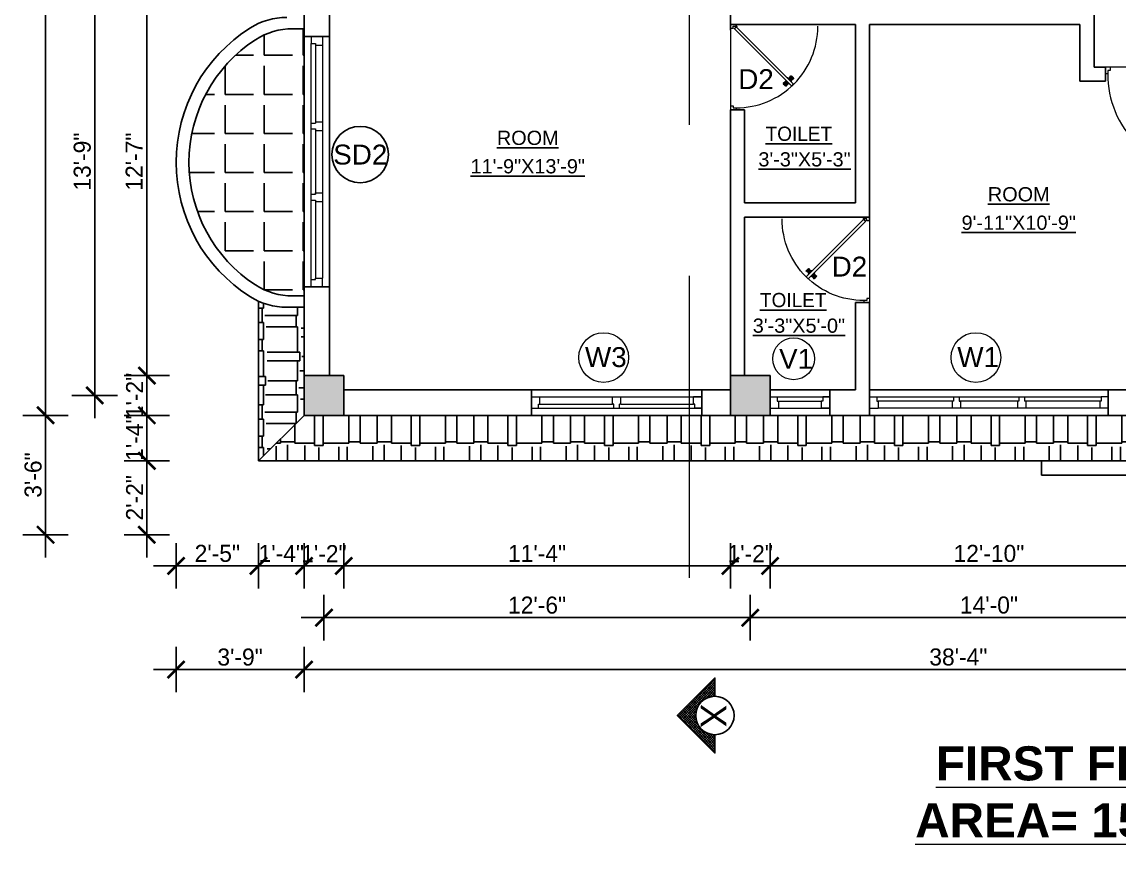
# Model space of a CAD drawing. Header units: inches. Extents: x 3672 to 10975, y -27382 to -746.
# Drawn here: x 8136.3 to 8522.3, y -24046 to -23755.8 of the extents above; entities that cross this region are included whole.
import ezdxf

# ---------------------------------------------------------------- set-up
doc = ezdxf.new("R2010")
doc.units = ezdxf.units.IN
doc.header["$LTSCALE"] = 17
doc.header["$MEASUREMENT"] = 0
doc.linetypes.add('21_FP_00$0$HIDDEN', pattern=[0.375, 0.25, -0.125])
doc.linetypes.add('PHANTOM2', pattern=[1.25, 0.625, -0.125, 0.125, -0.125, 0.125, -0.125])
for name, color, linetype, lineweight in [('25 BOT BAR', 12, 'Continuous', 25), ('aa_section_line', 2, 'PHANTOM2', 13), ('DOOR & WIN', 1, 'Continuous', 25), ('OUTLINE', 1, 'Continuous', 25), ('PUERTAS', 7, 'Continuous', 9), ('TEXT', 231, 'Continuous', 20), ('WINDOW FRAME PLAN', 162, 'Continuous', 18)]:
    doc.layers.add(name, color=color, linetype=linetype, lineweight=lineweight)
doc.layers.add('A-Sect-Iden', color=111, linetype='Continuous')
doc.styles.add('ARCHITECTURE', font='stylu.ttf')
doc.styles.add('DIMTEXT', font='arial.ttf', dxfattribs={"height": 6})
doc.styles.add('HEADING', font='swissel.ttf')
doc.dimstyles.new('8 SCALE', dxfattribs={"dimscale": 0, "dimtxt": 6, "dimasz": 6, "dimexe": 8, "dimexo": 8, "dimgap": 1.25, "dimtad": 1, "dimdec": 0, "dimzin": 3, "dimdsep": 46, "dimlunit": 4, "dimtxsty": 'ARCHITECTURE', "dimblk": 'ARCHTICK', "dimcen": 8, "dimdle": 8, "dimclrd": 5, "dimclre": 5, "dimclrt": 7, "dimadec": 0, "dimazin": 0, "dimtfac": 0.75, "dimtdec": 0, "dimtix": 1, "dimtmove": 2, "dimatfit": 3, "dimldrblk": 'ARCHTICK', "dimfxl": 8, "dimfxlon": 1, "dimtolj": 1, "dimtzin": 0, "dimlwd": -1, "dimlwe": -1, "dimarcsym": 0})
pattern_1 = [(0, (-1774.765, -5039.995), (25.5, 12), [6, -5, 7, -3, 9, -4]), (0, (-1768.765, -5039.495), (25.5, 12), [5, -19, 4, -6]), (0, (-1756.765, -5040.745), (25.5, 12), [3, -31]), (90, (-1774.765, -5039.995), (-8.5, 12), [11.5, -36.5]), (90, (-1768.765, -5039.995), (-8.5, 12), [11.25, -36.75]), (90, (-1763.765, -5039.995), (-8.5, 12), [10.5, -37.5]), (90, (-1756.765, -5040.745), (-8.5, 12), [11.5, -36.5]), (90, (-1753.765, -5040.745), (-8.5, 12), [11.5, -36.5]), (90, (-1744.765, -5039.995), (-8.5, 12), [11, -37])]

# ---------------------------------------------------------------- blocks, each defined once
blk = doc.blocks.new("5'")
at = {"layer": 'WINDOW FRAME PLAN'}
for p, q in [((10026.35, -7897.24), (10086.35, -7897.24)), ((10026.35, -7897.24), (10026.35, -7901.24)), ((10026.35, -7897.24), (10029.35, -7897.24)), ((10029.35, -7899.74), (10029.35, -7897.24)), ((10054.85, -7899.74), (10054.85, -7897.24)), ((10054.85, -7897.24), (10057.85, -7897.24)), ((10057.85, -7899.74), (10057.85, -7897.24)), ((10086.35, -7897.24), (10083.35, -7897.24)), ((10083.35, -7899.74), (10083.35, -7897.24)), ((10086.35, -7897.24), (10086.35, -7901.24)), ((10026.35, -7901.24), (10086.35, -7901.24)), ((10026.35, -7901.24), (10028.85, -7901.24)), ((10028.85, -7901.24), (10028.85, -7899.74)), ((10028.85, -7899.74), (10029.35, -7899.74)), ((10029.35, -7899.74), (10054.85, -7899.74)), ((10055.35, -7899.74), (10054.85, -7899.74)), ((10055.35, -7901.24), (10055.35, -7899.74)), ((10057.35, -7901.24), (10057.35, -7899.74)), ((10057.85, -7899.74), (10057.35, -7899.74)), ((10057.85, -7899.74), (10083.35, -7899.74)), ((10083.85, -7899.74), (10083.35, -7899.74)), ((10083.85, -7901.24), (10083.85, -7899.74)), ((10086.35, -7901.24), (10083.85, -7901.24))]:
    blk.add_line(p, q, dxfattribs=at)
blk = doc.blocks.new('DFFDFD')
at = {"layer": 'DOOR & WIN'}
for p, q in [((-13646.78, -2252.33), (-13646.78, -2168.33)), ((-13637.78, -2168.33), (-13646.78, -2168.33)), ((-13637.78, -2168.33), (-13637.78, -2252.33)), ((-13637.78, -2252.33), (-13646.78, -2252.33)), ((-13637.78, -2252.33), (-13646.78, -2252.33))]:
    blk.add_line(p, q, dxfattribs=at)
at = {"layer": 'WINDOW FRAME PLAN'}
for p, q in [((-13644.28, -2168.33), (-13644.28, -2170.83)), ((-13640.28, -2168.33), (-13640.28, -2171.33)), ((-13644.28, -2249.83), (-13644.28, -2170.83)), ((-13644.28, -2170.83), (-13642.78, -2170.83)), ((-13642.78, -2170.83), (-13642.78, -2171.33)), ((-13642.78, -2171.33), (-13642.78, -2197.83)), ((-13642.78, -2171.33), (-13640.28, -2171.33)), ((-13640.28, -2171.33), (-13640.28, -2249.33)), ((-13644.28, -2197.83), (-13642.78, -2197.83)), ((-13644.28, -2199.83), (-13642.78, -2199.83)), ((-13642.78, -2197.33), (-13640.28, -2197.33)), ((-13642.78, -2199.83), (-13642.78, -2200.33)), ((-13642.78, -2199.83), (-13642.78, -2220.83)), ((-13642.78, -2200.33), (-13640.28, -2200.33)), ((-13644.28, -2220.83), (-13642.78, -2220.83)), ((-13644.28, -2222.83), (-13642.78, -2222.83)), ((-13642.78, -2220.33), (-13640.28, -2220.33)), ((-13642.78, -2220.83), (-13642.78, -2220.33)), ((-13642.78, -2222.83), (-13642.78, -2249.33)), ((-13642.78, -2223.33), (-13640.28, -2223.33)), ((-13644.28, -2252.33), (-13644.28, -2249.83)), ((-13644.28, -2249.83), (-13642.78, -2249.83)), ((-13642.78, -2249.33), (-13640.28, -2249.33)), ((-13642.78, -2249.83), (-13642.78, -2249.33)), ((-13640.28, -2252.33), (-13640.28, -2249.33))]:
    blk.add_line(p, q, dxfattribs=at)
blk = doc.blocks.new('2ft6in')
at = {"layer": 'PUERTAS', "color": 2}
for p, q in [((0.84, 2.1), (21.02, 22.28)), ((21.71, 21.6), (1.47, 1.37)), ((18.33, 21.76), (18.31, 21.77)), ((21.71, 21.6), (21.02, 22.28)), ((21.18, 18.9), (21.2, 18.89)), ((0, 2), (0, 0)), ((0.6, 2), (0, 2)), ((1.33, 0), (0, 0)), ((0.6, 1.26), (0.6, 2.04)), ((0.67, 1.26), (0.6, 1.26)), ((0.67, 1.26), (0.67, 2.01)), ((0.67, 1), (0.67, 1.26)), ((1.33, 1), (0.67, 1)), ((1.31, 1.53), (0.79, 2.06)), ((1.36, 1.58), (0.81, 2.12)), ((1.36, 1.58), (1.31, 1.53)), ((1.47, 1.37), (1.31, 1.53)), ((1.33, 0), (1.33, 1)), ((28.67, 0), (28.67, 1)), ((28.67, 1), (29.33, 1)), ((28.67, 0), (30, 0)), ((29.33, 1), (29.33, 2)), ((29.33, 2), (30, 2)), ((30, 0), (30, 2))]:
    blk.add_line(p, q, dxfattribs=at)
at = {"layer": 'PUERTAS', "color": 8}
for p, q in [((18.81, 20.78), (18.04, 21.4)), ((18.86, 20.83), (18.08, 21.46)), ((18.95, 20.92), (18.2, 21.58)), ((18.44, 21.9), (18.31, 21.77)), ((19.07, 21.03), (18.34, 21.72)), ((18.44, 21.9), (18.56, 22.02)), ((18.58, 22.01), (18.56, 22.02)), ((19.3, 21.26), (18.61, 22)), ((19.42, 21.38), (18.75, 22.14)), ((19.51, 21.48), (18.88, 22.26)), ((18.91, 20.27), (19.19, 20.69)), ((19.55, 21.53), (18.93, 22.3)), ((19.13, 20.8), (19.03, 20.9)), ((19.15, 20.82), (19.05, 20.92)), ((19.09, 20.44), (19.25, 20.76)), ((19.19, 20.87), (19.1, 20.96)), ((19.25, 20.93), (19.16, 21.02)), ((19.28, 20.63), (19.32, 20.83)), ((19.4, 21.08), (19.31, 21.17)), ((19.47, 21.15), (19.38, 21.24)), ((19.43, 20.78), (19.4, 20.9)), ((19.51, 21.19), (19.42, 21.28)), ((19.55, 20.91), (19.43, 20.94)), ((19.53, 21.21), (19.44, 21.3)), ((19.7, 21.06), (19.51, 21.01)), ((19.89, 21.24), (19.58, 21.08)), ((20.07, 21.42), (19.64, 21.15)), ((19.69, 19.49), (20.12, 19.76)), ((19.87, 19.67), (20.18, 19.83)), ((20.06, 19.85), (20.25, 19.9)), ((20.21, 20), (20.33, 19.97)), ((20.21, 19.38), (20.83, 18.61)), ((20.23, 19.7), (20.32, 19.61)), ((20.25, 19.72), (20.34, 19.63)), ((20.25, 19.43), (20.88, 18.65)), ((20.29, 19.76), (20.38, 19.67)), ((20.33, 20.13), (20.36, 20.01)), ((20.34, 19.53), (21, 18.77)), ((20.36, 19.83), (20.45, 19.74)), ((20.48, 20.28), (20.44, 20.08)), ((20.46, 19.64), (21.14, 18.91)), ((20.5, 19.98), (20.6, 19.89)), ((20.67, 20.47), (20.51, 20.15)), ((20.85, 20.64), (20.57, 20.22)), ((20.57, 20.04), (20.66, 19.95)), ((20.61, 20.09), (20.7, 19.99)), ((20.63, 20.11), (20.72, 20.01)), ((20.69, 19.87), (21.42, 19.19)), ((20.81, 19.99), (21.56, 19.33)), ((20.9, 20.08), (21.68, 19.45)), ((20.95, 20.13), (21.72, 19.51)), ((21.32, 19.01), (21.2, 18.89)), ((21.32, 19.01), (21.44, 19.14)), ((21.43, 19.15), (21.44, 19.14)), ((0, 0), (30, 0))]:
    blk.add_line(p, q, dxfattribs=at)
at = {"layer": 'PUERTAS', "color": 1}
for p, q in [((18.06, 21.44), (18.48, 21.86)), ((18.74, 20.79), (18.06, 21.34)), ((18.08, 21.51), (18.45, 21.88)), ((18.11, 21.49), (18.08, 21.51)), ((18.82, 22.25), (18.45, 21.88)), ((18.9, 22.28), (18.48, 21.86)), ((18.84, 22.23), (18.82, 22.25)), ((18.83, 20.8), (19.18, 21.15)), ((18.84, 20.21), (19.1, 20.6)), ((18.85, 20.11), (18.84, 20.12)), ((18.92, 20.89), (18.93, 20.88)), ((19.54, 21.59), (18.99, 22.27)), ((19.02, 20.88), (19.24, 21.1)), ((19.12, 20.8), (19.03, 20.89)), ((19.1, 20.7), (19.11, 20.69)), ((19.1, 20.6), (19.1, 20.6)), ((19.11, 20.79), (19.33, 21.01)), ((19.54, 21.5), (19.18, 21.15)), ((19.45, 21.31), (19.24, 21.1)), ((19.55, 21.22), (19.33, 21.01)), ((19.45, 21.41), (19.45, 21.41)), ((19.54, 21.22), (19.45, 21.31)), ((19.53, 19.43), (19.54, 19.42)), ((19.64, 21.23), (19.64, 21.23)), ((19.64, 19.42), (20.02, 19.67)), ((19.74, 21.24), (19.73, 21.23)), ((20.12, 21.49), (19.74, 21.24)), ((20.02, 19.67), (20.03, 19.68)), ((20.12, 19.68), (20.12, 19.68)), ((20.21, 19.69), (20.43, 19.9)), ((20.22, 21.48), (20.22, 21.49)), ((20.22, 19.41), (20.57, 19.76)), ((20.22, 19.69), (20.31, 19.6)), ((20.22, 19.32), (20.76, 18.64)), ((20.31, 19.6), (20.52, 19.81)), ((20.31, 19.5), (20.31, 19.5)), ((20.65, 20.12), (20.43, 19.9)), ((20.74, 20.03), (20.52, 19.81)), ((20.93, 20.11), (20.57, 19.76)), ((20.64, 20.11), (20.73, 20.02)), ((20.66, 20.31), (20.65, 20.31)), ((20.65, 20.21), (20.65, 20.22)), ((20.91, 20.7), (20.66, 20.31)), ((20.84, 20.02), (20.83, 20.03)), ((20.91, 20.8), (20.91, 20.79)), ((21.02, 20.12), (21.7, 19.57)), ((21.7, 19.47), (21.28, 19.05)), ((21.67, 19.4), (21.31, 19.03)), ((21.65, 19.42), (21.67, 19.4)), ((20.86, 18.63), (21.28, 19.05)), ((20.91, 18.68), (20.94, 18.66)), ((20.94, 18.66), (21.31, 19.03))]:
    blk.add_line(p, q, dxfattribs=at)
at = {"layer": 'PUERTAS', "color": 2}
for radius in [0.129, 0.0627]:
    blk.add_circle((0.68, 2.14), radius, dxfattribs=at)
at = {"layer": 'PUERTAS', "color": 8}
blk.add_arc((0.68, 2.14), 28.65, 359.7285, 90.0333, dxfattribs=at)
at = {"layer": 'PUERTAS', "color": 1}
for centre, start, end in [((18.78, 20.84), 231.0764, 315), ((18.89, 20.16), 135, 225), ((18.94, 22.23), 38.9236, 135), ((18.97, 20.93), 225, 315), ((19.16, 20.74), 135, 219.7428), ((19.06, 20.65), 315, 39.7428), ((19.4, 21.36), 315, 45), ((19.49, 21.55), 315, 38.9236), ((19.59, 19.47), 225, 315), ((19.6, 21.18), 50.2572, 135), ((19.68, 21.28), 230.2572, 315), ((20.07, 19.63), 50.2572, 135), ((20.17, 21.44), 45, 135), ((20.16, 19.73), 230.2572, 315), ((20.27, 19.36), 135, 218.9236), ((20.35, 19.55), 135, 225), ((20.7, 20.26), 135, 219.7428), ((20.6, 20.17), 315, 39.7428), ((20.78, 19.98), 45, 135), ((20.87, 20.75), 315, 45), ((20.98, 20.07), 51.0764, 135), ((21.65, 19.52), 315, 51.0764), ((20.82, 18.68), 218.9236, 315)]:
    blk.add_arc(centre, 0.0667, start, end, dxfattribs=at)
blk = doc.blocks.new('*U2800')
at = {"color": 3}
blk.add_blockref('2ft6in', (0, 0), dxfattribs=at)
blk = doc.blocks.new('3ft')
at = {"layer": 'PUERTAS', "color": 6}
for p, q in [((1.01, 2.52), (25.23, 26.74)), ((26.05, 25.92), (1.77, 1.64)), ((26.05, 25.92), (25.23, 26.74)), ((0, 2.4), (0, 0)), ((0.72, 2.4), (0, 2.4)), ((1.6, 0), (0, 0)), ((0.72, 1.52), (0.72, 2.44)), ((0.8, 1.52), (0.72, 1.52)), ((0.8, 1.52), (0.8, 2.41)), ((0.8, 1.2), (0.8, 1.52)), ((1.6, 1.2), (0.8, 1.2)), ((1.57, 1.84), (0.94, 2.47)), ((1.63, 1.89), (0.97, 2.55)), ((1.63, 1.89), (1.57, 1.84)), ((1.77, 1.64), (1.57, 1.84)), ((1.6, 0), (1.6, 1.2)), ((34.4, 0), (34.4, 1.2)), ((34.4, 1.2), (35.2, 1.2)), ((34.4, 0), (36, 0)), ((35.2, 1.2), (35.2, 2.4)), ((35.2, 2.4), (36, 2.4)), ((36, 0), (36, 2.4))]:
    blk.add_line(p, q, dxfattribs=at)
at = {"layer": 'PUERTAS', "color": 8}
for p, q in [((22.57, 24.94), (21.65, 25.68)), ((22.63, 24.99), (21.69, 25.75)), ((22.74, 25.1), (21.84, 25.9)), ((22.13, 26.28), (21.98, 26.13)), ((22.88, 25.24), (22.01, 26.06)), ((22.13, 26.28), (22.27, 26.42)), ((22.29, 26.41), (22.27, 26.42)), ((23.16, 25.52), (22.34, 26.39)), ((23.3, 25.66), (22.5, 26.56)), ((23.41, 25.77), (22.65, 26.71)), ((22.69, 24.32), (23.02, 24.83)), ((23.46, 25.83), (22.72, 26.75)), ((22.95, 24.96), (22.84, 25.07)), ((22.98, 24.99), (22.86, 25.1)), ((23.03, 25.04), (22.91, 25.15)), ((22.91, 24.53), (23.1, 24.91)), ((23.11, 25.12), (22.99, 25.23)), ((23.13, 24.76), (23.18, 24.99)), ((23.28, 25.3), (23.17, 25.41)), ((23.36, 25.37), (23.25, 25.49)), ((23.31, 24.94), (23.28, 25.08)), ((23.41, 25.43), (23.3, 25.54)), ((23.46, 25.09), (23.32, 25.13)), ((23.44, 25.45), (23.33, 25.56)), ((23.64, 25.27), (23.41, 25.22)), ((23.87, 25.49), (23.49, 25.3)), ((24.08, 25.71), (23.57, 25.38)), ((23.63, 23.38), (24.14, 23.72)), ((23.84, 23.6), (24.22, 23.79)), ((24.07, 23.82), (24.3, 23.88)), ((24.25, 24), (24.39, 23.97)), ((24.25, 23.26), (24.99, 22.34)), ((24.27, 23.64), (24.38, 23.53)), ((24.3, 23.67), (24.41, 23.56)), ((24.3, 23.32), (25.06, 22.38)), ((24.35, 23.72), (24.46, 23.61)), ((24.4, 24.15), (24.43, 24.01)), ((24.41, 23.43), (25.2, 22.53)), ((24.43, 23.8), (24.54, 23.69)), ((24.58, 24.33), (24.52, 24.1)), ((24.55, 23.57), (25.37, 22.7)), ((24.6, 23.97), (24.72, 23.86)), ((24.8, 24.56), (24.61, 24.18)), ((25.02, 24.77), (24.68, 24.26)), ((24.68, 24.05), (24.79, 23.94)), ((24.73, 24.1), (24.85, 23.99)), ((24.76, 24.13), (24.87, 24.02)), ((24.83, 23.85), (25.7, 23.03)), ((24.97, 23.99), (25.87, 23.2)), ((25.08, 24.1), (26.02, 23.34)), ((25.14, 24.15), (26.06, 23.41)), ((25.58, 22.82), (25.43, 22.67)), ((25.58, 22.82), (25.73, 22.97)), ((25.72, 22.98), (25.73, 22.97)), ((0, 0), (36, 0))]:
    blk.add_line(p, q, dxfattribs=at)
at = {"layer": 'PUERTAS', "color": 1}
for p, q in [((21.67, 25.73), (22.17, 26.23)), ((22.49, 24.95), (21.67, 25.61)), ((21.7, 25.82), (22.14, 26.26)), ((21.73, 25.79), (21.7, 25.82)), ((22.58, 26.7), (22.14, 26.26)), ((22.67, 26.73), (22.17, 26.23)), ((22.61, 26.67), (22.58, 26.7)), ((22.6, 24.96), (23.02, 25.38)), ((22.61, 24.25), (22.92, 24.72)), ((22.62, 24.13), (22.61, 24.14)), ((22.7, 25.07), (22.71, 25.06)), ((23.45, 25.91), (22.79, 26.73)), ((22.82, 25.06), (23.08, 25.32)), ((22.94, 24.95), (22.83, 25.07)), ((22.92, 24.72), (22.92, 24.72)), ((22.93, 24.94), (23.19, 25.21)), ((22.93, 24.84), (22.93, 24.83)), ((23.44, 25.81), (23.02, 25.38)), ((23.34, 25.58), (23.08, 25.32)), ((23.46, 25.47), (23.19, 25.21)), ((23.33, 25.7), (23.34, 25.69)), ((23.45, 25.46), (23.33, 25.57)), ((23.44, 23.31), (23.45, 23.3)), ((23.56, 23.3), (24.03, 23.61)), ((23.57, 25.47), (23.57, 25.47)), ((24.15, 25.79), (23.68, 25.48)), ((23.68, 25.48), (23.68, 25.48)), ((24.03, 23.61), (24.03, 23.62)), ((24.14, 23.62), (24.14, 23.62)), ((24.25, 23.62), (24.51, 23.89)), ((24.27, 25.78), (24.26, 25.79)), ((24.26, 23.29), (24.69, 23.71)), ((24.26, 23.63), (24.37, 23.52)), ((24.26, 23.18), (24.92, 22.37)), ((24.37, 23.52), (24.63, 23.77)), ((24.37, 23.4), (24.37, 23.4)), ((24.78, 24.15), (24.51, 23.89)), ((24.89, 24.03), (24.63, 23.77)), ((25.11, 24.14), (24.69, 23.71)), ((24.77, 24.14), (24.88, 24.03)), ((24.79, 24.38), (24.78, 24.37)), ((24.78, 24.26), (24.78, 24.26)), ((25.1, 24.84), (24.79, 24.38)), ((25, 24.03), (25, 24.03)), ((25.09, 24.96), (25.1, 24.95)), ((25.22, 24.14), (26.03, 23.48)), ((26.04, 23.37), (25.54, 22.86)), ((26.01, 23.27), (25.57, 22.83)), ((25.98, 23.3), (26.01, 23.27)), ((25.04, 22.36), (25.54, 22.86)), ((25.1, 22.42), (25.13, 22.39)), ((25.13, 22.39), (25.57, 22.83))]:
    blk.add_line(p, q, dxfattribs=at)
at = {"layer": 'PUERTAS', "color": 2}
for p, q in [((21.99, 26.11), (21.98, 26.13)), ((25.42, 22.68), (25.43, 22.67))]:
    blk.add_line(p, q, dxfattribs=at)
at = {"layer": 'PUERTAS', "color": 6}
for radius in [0.155, 0.0752]:
    blk.add_circle((0.82, 2.56), radius, dxfattribs=at)
blk.add_arc((0.82, 2.56), 34.38, 359.7285, 90.0333, dxfattribs=at)
at = {"layer": 'PUERTAS', "color": 1}
for centre, start, end in [((22.54, 25.01), 231.0764, 315), ((22.67, 24.2), 135, 225), ((22.73, 26.68), 38.9236, 135), ((22.77, 25.12), 225, 315), ((22.99, 24.89), 135, 219.7428), ((22.87, 24.78), 315, 39.7428), ((23.28, 25.63), 315, 45), ((23.39, 25.86), 315, 38.9236), ((23.51, 23.36), 225, 315), ((23.51, 25.41), 50.2572, 135), ((23.62, 25.53), 230.2572, 315), ((24.09, 23.56), 50.2572, 135), ((24.2, 23.68), 230.2572, 315), ((24.2, 25.73), 45, 135), ((24.32, 23.23), 135, 218.9236), ((24.42, 23.46), 135, 225), ((24.84, 24.31), 135, 219.7428), ((24.72, 24.21), 315, 39.7428), ((24.94, 23.98), 45, 135), ((25.04, 24.89), 315, 45), ((25.17, 24.08), 51.0764, 135), ((25.98, 23.42), 315, 51.0764), ((24.98, 22.42), 218.9236, 315)]:
    blk.add_arc(centre, 0.08, start, end, dxfattribs=at)
blk = doc.blocks.new('*U2796')
at = {"color": 3, "xscale": -1}
blk.add_blockref('3ft', (42, 0), dxfattribs=at)
blk = doc.blocks.new('_ArchTick')
at = {"color": 0, "linetype": 'ByBlock', "const_width": 0.15}
blk.add_lwpolyline([(-0.5, -0.5), (0.5, 0.5)], dxfattribs=at)
blk = doc.blocks.new('*D3165')
at = {"layer": '25 BOT BAR', "color": 5, "transparency": 16777216}
for p, q in [((8180.21, -23721.64), (8180.21, -23888.15)), ((8188.21, -23729.64), (8172.21, -23729.64)), ((8188.21, -23880.15), (8172.21, -23880.15))]:
    blk.add_line(p, q, dxfattribs=at)
at = {"layer": 'Defpoints', "color": 0, "transparency": 16777216}
for p in [(8235.52, -23729.64), (8180.21, -23880.15), (8235.52, -23880.15)]:
    blk.add_point(p, dxfattribs=at)
at = {"layer": '25 BOT BAR', "color": 5, "transparency": 16777216, "xscale": 6, "yscale": 6, "zscale": 6}
for p, rotation in [((8180.21, -23729.64), 90), ((8180.21, -23880.15), 270)]:
    blk.add_blockref('_ArchTick', p, dxfattribs=dict(at, rotation=rotation))
at = {"layer": '25 BOT BAR', "color": 7, "transparency": 16777216, "insert": (8175.74, -23804.9), "char_height": 6, "attachment_point": 5, "rotation": 90, "style": 'ARCHITECTURE'}
blk.add_mtext('\\A1;12\'-7"', dxfattribs=at)
blk = doc.blocks.new('*D3166')
at = {"layer": '25 BOT BAR', "color": 5, "transparency": 16777216}
for p, q in [((8180.21, -23880.15), (8180.21, -23874.15)), ((8188.21, -23880.15), (8172.21, -23880.15)), ((8180.21, -23880.15), (8180.21, -23894.15)), ((8188.21, -23894.15), (8172.21, -23894.15)), ((8180.21, -23894.15), (8180.21, -23900.15))]:
    blk.add_line(p, q, dxfattribs=at)
at = {"layer": 'Defpoints', "color": 0, "transparency": 16777216}
for p in [(8235.52, -23880.15), (8180.21, -23894.15), (8235.52, -23894.15)]:
    blk.add_point(p, dxfattribs=at)
at = {"layer": '25 BOT BAR', "color": 5, "transparency": 16777216, "xscale": 6, "yscale": 6, "zscale": 6}
for p, rotation in [((8180.21, -23880.15), 270), ((8180.21, -23894.15), 90)]:
    blk.add_blockref('_ArchTick', p, dxfattribs=dict(at, rotation=rotation))
at = {"layer": '25 BOT BAR', "color": 7, "transparency": 16777216, "insert": (8175.9, -23887.15), "char_height": 6, "attachment_point": 5, "rotation": 90, "style": 'ARCHITECTURE'}
blk.add_mtext('\\A1;1\'-2"', dxfattribs=at)
blk = doc.blocks.new('*D3167')
at = {"layer": '25 BOT BAR', "color": 5, "transparency": 16777216}
for p, q in [((8161.87, -23895.15), (8161.87, -23714.64)), ((8169.87, -23722.64), (8153.87, -23722.64)), ((8169.87, -23887.15), (8153.87, -23887.15))]:
    blk.add_line(p, q, dxfattribs=at)
at = {"layer": 'Defpoints', "color": 0, "transparency": 16777216}
for p in [(8161.87, -23722.64), (8242.52, -23722.64), (8242.52, -23887.15)]:
    blk.add_point(p, dxfattribs=at)
at = {"layer": '25 BOT BAR', "color": 5, "transparency": 16777216, "xscale": 6, "yscale": 6, "zscale": 6}
for p, rotation in [((8161.87, -23722.64), 90), ((8161.87, -23887.15), 270)]:
    blk.add_blockref('_ArchTick', p, dxfattribs=dict(at, rotation=rotation))
at = {"layer": '25 BOT BAR', "color": 7, "transparency": 16777216, "insert": (8157.51, -23804.9), "char_height": 6, "attachment_point": 5, "rotation": 90, "style": 'ARCHITECTURE'}
blk.add_mtext('\\A1;13\'-9"', dxfattribs=at)
blk = doc.blocks.new('*D3170')
at = {"layer": '25 BOT BAR', "color": 5, "transparency": 16777216}
for p, q in [((8144.58, -23426.15), (8144.58, -23902.15)), ((8152.58, -23434.15), (8136.58, -23434.15)), ((8152.58, -23894.15), (8136.58, -23894.15))]:
    blk.add_line(p, q, dxfattribs=at)
at = {"layer": 'Defpoints', "color": 0, "transparency": 16777216}
for p in [(8235.52, -23434.15), (8144.58, -23894.15), (8235.52, -23894.15)]:
    blk.add_point(p, dxfattribs=at)
at = {"layer": '25 BOT BAR', "color": 5, "transparency": 16777216, "xscale": 6, "yscale": 6, "zscale": 6}
for p, rotation in [((8144.58, -23434.15), 90), ((8144.58, -23894.15), 270)]:
    blk.add_blockref('_ArchTick', p, dxfattribs=dict(at, rotation=rotation))
at = {"layer": '25 BOT BAR', "color": 7, "transparency": 16777216, "insert": (8140.2, -23664.15), "char_height": 6, "attachment_point": 5, "rotation": 90, "style": 'ARCHITECTURE'}
blk.add_mtext('\\A1;38\'-4"', dxfattribs=at)
blk = doc.blocks.new('*D3171')
at = {"layer": '25 BOT BAR', "color": 5, "transparency": 16777216}
for p, q in [((8235.52, -23939.11), (8235.52, -23955.11)), ((8249.52, -23939.11), (8249.52, -23955.11)), ((8235.52, -23947.11), (8229.52, -23947.11)), ((8235.52, -23947.11), (8249.52, -23947.11)), ((8249.52, -23947.11), (8255.52, -23947.11))]:
    blk.add_line(p, q, dxfattribs=at)
at = {"layer": 'Defpoints', "color": 0, "transparency": 16777216}
for p in [(8235.52, -23894.15), (8249.52, -23894.15), (8249.52, -23947.11)]:
    blk.add_point(p, dxfattribs=at)
at = {"layer": '25 BOT BAR', "color": 5, "transparency": 16777216, "xscale": 6, "yscale": 6, "zscale": 6}
blk.add_blockref('_ArchTick', (8235.52, -23947.11), dxfattribs=at)
at = {"layer": '25 BOT BAR', "color": 5, "transparency": 16777216, "xscale": 6, "yscale": 6, "zscale": 6, "rotation": 180}
blk.add_blockref('_ArchTick', (8249.52, -23947.11), dxfattribs=at)
at = {"layer": '25 BOT BAR', "color": 7, "transparency": 16777216, "insert": (8242.52, -23942.8), "char_height": 6, "attachment_point": 5, "style": 'ARCHITECTURE'}
blk.add_mtext('\\A1;1\'-2"', dxfattribs=at)
blk = doc.blocks.new('*D3172')
at = {"layer": '25 BOT BAR', "color": 5, "transparency": 16777216}
for p, q in [((8249.52, -23939.11), (8249.52, -23955.11)), ((8385.52, -23939.11), (8385.52, -23955.11)), ((8241.52, -23947.11), (8393.52, -23947.11))]:
    blk.add_line(p, q, dxfattribs=at)
at = {"layer": 'Defpoints', "color": 0, "transparency": 16777216}
for p in [(8249.52, -23894.15), (8385.52, -23894.15), (8385.52, -23947.11)]:
    blk.add_point(p, dxfattribs=at)
at = {"layer": '25 BOT BAR', "color": 5, "transparency": 16777216, "xscale": 6, "yscale": 6, "zscale": 6, "rotation": 180}
blk.add_blockref('_ArchTick', (8249.52, -23947.11), dxfattribs=at)
at = {"layer": '25 BOT BAR', "color": 5, "transparency": 16777216, "xscale": 6, "yscale": 6, "zscale": 6}
blk.add_blockref('_ArchTick', (8385.52, -23947.11), dxfattribs=at)
at = {"layer": '25 BOT BAR', "color": 7, "transparency": 16777216, "insert": (8317.52, -23942.72), "char_height": 6, "attachment_point": 5, "style": 'ARCHITECTURE'}
blk.add_mtext('\\A1;11\'-4"', dxfattribs=at)
blk = doc.blocks.new('*D3173')
at = {"layer": '25 BOT BAR', "color": 5, "transparency": 16777216}
for p, q in [((8385.52, -23939.11), (8385.52, -23955.11)), ((8399.52, -23939.11), (8399.52, -23955.11)), ((8385.52, -23947.11), (8379.52, -23947.11)), ((8385.52, -23947.11), (8399.52, -23947.11)), ((8399.52, -23947.11), (8405.52, -23947.11))]:
    blk.add_line(p, q, dxfattribs=at)
at = {"layer": 'Defpoints', "color": 0, "transparency": 16777216}
for p in [(8385.52, -23894.15), (8399.52, -23894.15), (8399.52, -23947.11)]:
    blk.add_point(p, dxfattribs=at)
at = {"layer": '25 BOT BAR', "color": 5, "transparency": 16777216, "xscale": 6, "yscale": 6, "zscale": 6}
blk.add_blockref('_ArchTick', (8385.52, -23947.11), dxfattribs=at)
at = {"layer": '25 BOT BAR', "color": 5, "transparency": 16777216, "xscale": 6, "yscale": 6, "zscale": 6, "rotation": 180}
blk.add_blockref('_ArchTick', (8399.52, -23947.11), dxfattribs=at)
at = {"layer": '25 BOT BAR', "color": 7, "transparency": 16777216, "insert": (8392.52, -23942.8), "char_height": 6, "attachment_point": 5, "style": 'ARCHITECTURE'}
blk.add_mtext('\\A1;1\'-2"', dxfattribs=at)
blk = doc.blocks.new('*D3174')
at = {"layer": '25 BOT BAR', "color": 5, "transparency": 16777216}
for p, q in [((8399.52, -23939.11), (8399.52, -23955.11)), ((8553.52, -23939.11), (8553.52, -23955.11)), ((8391.52, -23947.11), (8561.52, -23947.11))]:
    blk.add_line(p, q, dxfattribs=at)
at = {"layer": 'Defpoints', "color": 0, "transparency": 16777216}
for p in [(8399.52, -23894.15), (8553.52, -23894.15), (8553.52, -23947.11)]:
    blk.add_point(p, dxfattribs=at)
at = {"layer": '25 BOT BAR', "color": 5, "transparency": 16777216, "xscale": 6, "yscale": 6, "zscale": 6, "rotation": 180}
blk.add_blockref('_ArchTick', (8399.52, -23947.11), dxfattribs=at)
at = {"layer": '25 BOT BAR', "color": 5, "transparency": 16777216, "xscale": 6, "yscale": 6, "zscale": 6}
blk.add_blockref('_ArchTick', (8553.52, -23947.11), dxfattribs=at)
at = {"layer": '25 BOT BAR', "color": 7, "transparency": 16777216, "insert": (8476.52, -23942.75), "char_height": 6, "attachment_point": 5, "style": 'ARCHITECTURE'}
blk.add_mtext('\\A1;12\'-10"', dxfattribs=at)
blk = doc.blocks.new('*D3178')
at = {"layer": '25 BOT BAR', "color": 5, "transparency": 16777216}
for p, q in [((8242.52, -23957.31), (8242.52, -23973.31)), ((8392.52, -23957.31), (8392.52, -23973.31)), ((8234.52, -23965.31), (8400.52, -23965.31))]:
    blk.add_line(p, q, dxfattribs=at)
at = {"layer": 'Defpoints', "color": 0, "transparency": 16777216}
for p in [(8242.52, -23887.15), (8392.52, -23887.15), (8392.52, -23965.31)]:
    blk.add_point(p, dxfattribs=at)
at = {"layer": '25 BOT BAR', "color": 5, "transparency": 16777216, "xscale": 6, "yscale": 6, "zscale": 6, "rotation": 180}
blk.add_blockref('_ArchTick', (8242.52, -23965.31), dxfattribs=at)
at = {"layer": '25 BOT BAR', "color": 5, "transparency": 16777216, "xscale": 6, "yscale": 6, "zscale": 6}
blk.add_blockref('_ArchTick', (8392.52, -23965.31), dxfattribs=at)
at = {"layer": '25 BOT BAR', "color": 7, "transparency": 16777216, "insert": (8317.52, -23960.94), "char_height": 6, "attachment_point": 5, "style": 'ARCHITECTURE'}
blk.add_mtext('\\A1;12\'-6"', dxfattribs=at)
blk = doc.blocks.new('*D3179')
at = {"layer": '25 BOT BAR', "color": 5, "transparency": 16777216}
for p, q in [((8392.52, -23957.31), (8392.52, -23973.31)), ((8560.52, -23957.31), (8560.52, -23973.31)), ((8384.52, -23965.31), (8568.52, -23965.31))]:
    blk.add_line(p, q, dxfattribs=at)
at = {"layer": 'Defpoints', "color": 0, "transparency": 16777216}
for p in [(8392.52, -23887.15), (8560.52, -23887.15), (8560.52, -23965.31)]:
    blk.add_point(p, dxfattribs=at)
at = {"layer": '25 BOT BAR', "color": 5, "transparency": 16777216, "xscale": 6, "yscale": 6, "zscale": 6, "rotation": 180}
blk.add_blockref('_ArchTick', (8392.52, -23965.31), dxfattribs=at)
at = {"layer": '25 BOT BAR', "color": 5, "transparency": 16777216, "xscale": 6, "yscale": 6, "zscale": 6}
blk.add_blockref('_ArchTick', (8560.52, -23965.31), dxfattribs=at)
at = {"layer": '25 BOT BAR', "color": 7, "transparency": 16777216, "insert": (8476.52, -23960.9), "char_height": 6, "attachment_point": 5, "style": 'ARCHITECTURE'}
blk.add_mtext('\\A1;14\'-0"', dxfattribs=at)
blk = doc.blocks.new('*D3181')
at = {"layer": '25 BOT BAR', "color": 5, "transparency": 16777216}
for p, q in [((8235.52, -23975.57), (8235.52, -23991.57)), ((8695.99, -23975.57), (8695.99, -23991.57)), ((8227.52, -23983.57), (8703.99, -23983.57))]:
    blk.add_line(p, q, dxfattribs=at)
at = {"layer": 'Defpoints', "color": 0, "transparency": 16777216}
for p in [(8235.52, -23894.15), (8695.99, -23894.15), (8695.99, -23983.57)]:
    blk.add_point(p, dxfattribs=at)
at = {"layer": '25 BOT BAR', "color": 5, "transparency": 16777216, "xscale": 6, "yscale": 6, "zscale": 6, "rotation": 180}
blk.add_blockref('_ArchTick', (8235.52, -23983.57), dxfattribs=at)
at = {"layer": '25 BOT BAR', "color": 5, "transparency": 16777216, "xscale": 6, "yscale": 6, "zscale": 6}
blk.add_blockref('_ArchTick', (8695.99, -23983.57), dxfattribs=at)
at = {"layer": '25 BOT BAR', "color": 7, "transparency": 16777216, "insert": (8465.75, -23979.18), "char_height": 6, "attachment_point": 5, "style": 'ARCHITECTURE'}
blk.add_mtext('\\A1;38\'-4"', dxfattribs=at)
blk = doc.blocks.new('*D3214')
at = {"layer": '25 BOT BAR', "color": 5, "transparency": 16777216}
for p, q in [((8180.21, -23894.15), (8180.21, -23888.15)), ((8188.21, -23894.15), (8172.21, -23894.15)), ((8180.21, -23894.15), (8180.21, -23910.15)), ((8188.21, -23910.15), (8172.21, -23910.15)), ((8180.21, -23910.15), (8180.21, -23916.15))]:
    blk.add_line(p, q, dxfattribs=at)
at = {"layer": 'Defpoints', "color": 0, "transparency": 16777216}
for p in [(8235.52, -23894.15), (8180.21, -23910.15), (8219.52, -23910.15)]:
    blk.add_point(p, dxfattribs=at)
at = {"layer": '25 BOT BAR', "color": 5, "transparency": 16777216, "xscale": 6, "yscale": 6, "zscale": 6}
for p, rotation in [((8180.21, -23894.15), 270), ((8180.21, -23910.15), 90)]:
    blk.add_blockref('_ArchTick', p, dxfattribs=dict(at, rotation=rotation))
at = {"layer": '25 BOT BAR', "color": 7, "transparency": 16777216, "insert": (8175.82, -23902.15), "char_height": 6, "attachment_point": 5, "rotation": 90, "style": 'ARCHITECTURE'}
blk.add_mtext('\\A1;1\'-4"', dxfattribs=at)
blk = doc.blocks.new('*D3215')
at = {"layer": '25 BOT BAR', "color": 5, "transparency": 16777216}
for p, q in [((8180.21, -23902.15), (8180.21, -23944.15)), ((8188.21, -23910.15), (8172.21, -23910.15)), ((8188.21, -23936.15), (8172.21, -23936.15))]:
    blk.add_line(p, q, dxfattribs=at)
at = {"layer": 'Defpoints', "color": 0, "transparency": 16777216}
for p in [(8219.52, -23910.15), (8180.21, -23936.15), (8541.52, -23936.15)]:
    blk.add_point(p, dxfattribs=at)
at = {"layer": '25 BOT BAR', "color": 5, "transparency": 16777216, "xscale": 6, "yscale": 6, "zscale": 6}
for p, rotation in [((8180.21, -23910.15), 90), ((8180.21, -23936.15), 270)]:
    blk.add_blockref('_ArchTick', p, dxfattribs=dict(at, rotation=rotation))
at = {"layer": '25 BOT BAR', "color": 7, "transparency": 16777216, "insert": (8175.9, -23923.15), "char_height": 6, "attachment_point": 5, "rotation": 90, "style": 'ARCHITECTURE'}
blk.add_mtext('\\A1;2\'-2"', dxfattribs=at)
blk = doc.blocks.new('*D3216')
at = {"layer": '25 BOT BAR', "color": 5, "transparency": 16777216}
for p, q in [((8144.58, -23886.15), (8144.58, -23944.15)), ((8152.58, -23894.15), (8136.58, -23894.15)), ((8152.58, -23936.15), (8136.58, -23936.15))]:
    blk.add_line(p, q, dxfattribs=at)
at = {"layer": 'Defpoints', "color": 0, "transparency": 16777216}
for p in [(8235.52, -23894.15), (8144.58, -23936.15), (8541.52, -23936.15)]:
    blk.add_point(p, dxfattribs=at)
at = {"layer": '25 BOT BAR', "color": 5, "transparency": 16777216, "xscale": 6, "yscale": 6, "zscale": 6}
for p, rotation in [((8144.58, -23894.15), 90), ((8144.58, -23936.15), 270)]:
    blk.add_blockref('_ArchTick', p, dxfattribs=dict(at, rotation=rotation))
at = {"layer": '25 BOT BAR', "color": 7, "transparency": 16777216, "insert": (8140.22, -23915.15), "char_height": 6, "attachment_point": 5, "rotation": 90, "style": 'ARCHITECTURE'}
blk.add_mtext('\\A1;3\'-6"', dxfattribs=at)
blk = doc.blocks.new('*D3218')
at = {"layer": '25 BOT BAR', "color": 5, "transparency": 16777216}
for p, q in [((8219.52, -23939.11), (8219.52, -23955.11)), ((8235.52, -23939.11), (8235.52, -23955.11)), ((8219.52, -23947.11), (8213.52, -23947.11)), ((8235.52, -23947.11), (8219.52, -23947.11)), ((8235.52, -23947.11), (8241.52, -23947.11))]:
    blk.add_line(p, q, dxfattribs=at)
at = {"layer": 'Defpoints', "color": 0, "transparency": 16777216}
for p in [(8235.52, -23894.15), (8219.52, -23910.15), (8219.52, -23947.11)]:
    blk.add_point(p, dxfattribs=at)
at = {"layer": '25 BOT BAR', "color": 5, "transparency": 16777216, "xscale": 6, "yscale": 6, "zscale": 6}
blk.add_blockref('_ArchTick', (8219.52, -23947.11), dxfattribs=at)
at = {"layer": '25 BOT BAR', "color": 5, "transparency": 16777216, "xscale": 6, "yscale": 6, "zscale": 6, "rotation": 180}
blk.add_blockref('_ArchTick', (8235.52, -23947.11), dxfattribs=at)
at = {"layer": '25 BOT BAR', "color": 7, "transparency": 16777216, "insert": (8227.52, -23942.72), "char_height": 6, "attachment_point": 5, "style": 'ARCHITECTURE'}
blk.add_mtext('\\A1;1\'-4"', dxfattribs=at)
blk = doc.blocks.new('*D3219')
at = {"layer": '25 BOT BAR', "color": 5, "transparency": 16777216}
for p, q in [((8190.52, -23939.11), (8190.52, -23955.11)), ((8219.52, -23939.11), (8219.52, -23955.11)), ((8227.52, -23947.11), (8182.52, -23947.11))]:
    blk.add_line(p, q, dxfattribs=at)
at = {"layer": 'Defpoints', "color": 0, "transparency": 16777216}
for p in [(8190.52, -23738.15), (8219.52, -23910.15), (8190.52, -23947.11)]:
    blk.add_point(p, dxfattribs=at)
at = {"layer": '25 BOT BAR', "color": 5, "transparency": 16777216, "xscale": 6, "yscale": 6, "zscale": 6, "rotation": 180}
blk.add_blockref('_ArchTick', (8190.52, -23947.11), dxfattribs=at)
at = {"layer": '25 BOT BAR', "color": 5, "transparency": 16777216, "xscale": 6, "yscale": 6, "zscale": 6}
blk.add_blockref('_ArchTick', (8219.52, -23947.11), dxfattribs=at)
at = {"layer": '25 BOT BAR', "color": 7, "transparency": 16777216, "insert": (8205.02, -23942.73), "char_height": 6, "attachment_point": 5, "style": 'ARCHITECTURE'}
blk.add_mtext('\\A1;2\'-5"', dxfattribs=at)
blk = doc.blocks.new('*D3220')
at = {"layer": '25 BOT BAR', "color": 5, "transparency": 16777216}
for p, q in [((8190.52, -23975.57), (8190.52, -23991.57)), ((8235.52, -23975.57), (8235.52, -23991.57)), ((8243.52, -23983.57), (8182.52, -23983.57))]:
    blk.add_line(p, q, dxfattribs=at)
at = {"layer": 'Defpoints', "color": 0, "transparency": 16777216}
for p in [(8190.52, -23738.15), (8235.52, -23894.15), (8190.52, -23983.57)]:
    blk.add_point(p, dxfattribs=at)
at = {"layer": '25 BOT BAR', "color": 5, "transparency": 16777216, "xscale": 6, "yscale": 6, "zscale": 6, "rotation": 180}
blk.add_blockref('_ArchTick', (8190.52, -23983.57), dxfattribs=at)
at = {"layer": '25 BOT BAR', "color": 5, "transparency": 16777216, "xscale": 6, "yscale": 6, "zscale": 6}
blk.add_blockref('_ArchTick', (8235.52, -23983.57), dxfattribs=at)
at = {"layer": '25 BOT BAR', "color": 7, "transparency": 16777216, "insert": (8213.02, -23979.21), "char_height": 6, "attachment_point": 5, "style": 'ARCHITECTURE'}
blk.add_mtext('\\A1;3\'-9"', dxfattribs=at)

msp = doc.modelspace()

# ---------------------------------------------------------------- hatches: boundary and pattern name
at = {"layer": 'A-Sect-Iden', "ltscale": 0.5}
h = msp.add_hatch(dxfattribs=at)
h.set_pattern_fill('ANSI37', color=2, scale=5, style=0)
h.set_pattern_definition([(45, (-17468.99394, -30181.24664), (-0.441941738, 0.441941738), []), (135, (-17468.99394, -30181.24664), (-0.441941738, -0.441941738), [])])
h.paths.add_polyline_path([(8380.08, -24006.48), (8380.08, -24012.97), (8366.84, -23999.73), (8380.08, -23986.49), (8380.08, -23992.98, 1)])
at = {"layer": 'DOOR & WIN'}
h = msp.add_hatch(color=256, dxfattribs=at)
h.dxf.hatch_style = 1
h.paths.add_polyline_path([(8249.52, -23880.15), (8235.52, -23880.15), (8235.52, -23894.15), (8249.52, -23894.15)])
h = msp.add_hatch(color=256, dxfattribs=at)
h.dxf.hatch_style = 1
h.paths.add_polyline_path([(8399.52, -23880.15), (8385.52, -23880.15), (8385.52, -23894.15), (8399.52, -23894.15)])
at = {"layer": 'OUTLINE'}
h = msp.add_hatch(dxfattribs=at)
h.set_pattern_fill('ANGLE', color=8, scale=50)
h.set_pattern_definition([(0, (-1774.765, -5039.995), (0, 13.75), [10, -3.75]), (90, (-1774.765, -5039.995), (-13.75, 8e-16), [10, -3.75])])
h.paths.add_polyline_path([(8235.52, -23758.15), (8231.52, -23758.15, 0.144768), (8218.47, -23762.01, 0.543527), (8218.47, -23848.29, 0.144768), (8231.52, -23852.15), (8235.52, -23852.15)])
h = msp.add_hatch(dxfattribs=at)
h.set_pattern_fill('AR-RSHKE', color=8, angle=90)
h.set_pattern_definition([(90, (-1774.765, -5039.995), (-12, 25.5), [6, -5, 7, -3, 9, -4]), (90, (-1775.265, -5033.995), (-12, 25.5), [5, -19, 4, -6]), (90, (-1774.015, -5021.995), (-12, 25.5), [3, -31]), (180, (-1774.765, -5039.995), (-12, -8.5), [11.5, -36.5]), (180, (-1774.765, -5033.995), (-12, -8.5), [11.25, -36.75]), (180, (-1774.765, -5028.995), (-12, -8.5), [10.5, -37.5]), (180, (-1774.015, -5021.995), (-12, -8.5), [11.5, -36.5]), (180, (-1774.015, -5018.995), (-12, -8.5), [11.5, -36.5]), (180, (-1774.765, -5009.995), (-12, -8.5), [11, -37])])
h.paths.add_polyline_path([(8235.52, -23856.15), (8223.52, -23856.15, -0.019991), (8219.52, -23854.16), (8219.52, -23910.15), (8235.52, -23894.15), (8235.52, -23880.15)])
h = msp.add_hatch(dxfattribs=at)
h.set_pattern_fill('AR-RSHKE', color=8)
h.set_pattern_definition(pattern_1)
h.paths.add_polyline_path([(8371.08, -23910.15), (8371.08, -23894.15), (8249.52, -23894.15), (8235.52, -23894.15), (8219.52, -23910.15)])
h = msp.add_hatch(dxfattribs=at)
h.set_pattern_fill('AR-RSHKE', color=8)
h.set_pattern_definition(pattern_1)
h.paths.add_polyline_path([(8541.52, -23910.15), (8553.52, -23894.15), (8399.52, -23894.15), (8385.52, -23894.15), (8371.08, -23894.15), (8371.08, -23910.15)])

# ---------------------------------------------------------------- linework, layer by layer
at = {"layer": '25 BOT BAR'}
for p, q in [((8513.52, -23589.65), (8513.52, -23771.64)), ((8235.52, -23729.64), (8235.52, -23880.15)), ((8244.52, -23729.64), (8244.52, -23880.15)), ((8385.52, -23758.64), (8385.52, -23729.64)), ((8231.52, -23758.15), (8235.52, -23758.15)), ((8385.52, -23756.64), (8429.52, -23756.64)), ((8429.52, -23819.4), (8429.52, -23756.64)), ((8434.52, -23824.4), (8434.52, -23756.64)), ((8434.52, -23756.64), (8508.52, -23756.64)), ((8508.52, -23756.64), (8508.52, -23776.64)), ((8235.52, -23760.9), (8244.52, -23760.9)), ((8513.52, -23771.64), (8517.52, -23771.64)), ((8517.52, -23771.64), (8517.52, -23776.64)), ((8508.52, -23776.64), (8517.52, -23776.64)), ((8385.52, -23880.15), (8385.52, -23786.64)), ((8385.52, -23786.64), (8390.52, -23786.64)), ((8390.52, -23819.4), (8390.52, -23786.64)), ((8429.52, -23819.4), (8390.52, -23819.4)), ((8390.52, -23880.15), (8390.52, -23824.4)), ((8434.52, -23824.4), (8390.52, -23824.4)), ((8231.52, -23852.15), (8235.52, -23852.15)), ((8244.52, -23880.15), (8244.52, -23850.15)), ((8219.52, -23854.02), (8219.52, -23910.15)), ((8229.43, -23856.15), (8235.52, -23856.15)), ((8429.52, -23885.15), (8429.52, -23854.4)), ((8434.52, -23854.4), (8429.52, -23854.4)), ((8434.52, -23885.15), (8434.52, -23854.4)), ((8249.52, -23885.15), (8385.52, -23885.15)), ((8315.52, -23894.15), (8315.52, -23885.15)), ((8375.52, -23894.15), (8375.52, -23885.15)), ((8420.52, -23885.15), (8420.52, -23894.15)), ((8219.52, -23910.15), (8235.52, -23894.15)), ((8249.52, -23894.15), (8385.52, -23894.15)), ((8494.99, -23915.15), (8494.99, -23910.15)), ((8541.52, -23915.15), (8494.99, -23915.15))]:
    msp.add_line(p, q, dxfattribs=at)
msp.add_circle((8255.27, -23802.42), 9.93, dxfattribs=at)
for centre, radius, start, end in [((8229.43, -23778.15), 24, 90, 122.203), ((8246.43, -23805.15), 55.91, 122.203, 237.797), ((8231.52, -23782.15), 24, 90, 122.9495), ((8246.43, -23805.15), 51.41, 122.9495, 237.0505), ((8231.52, -23828.15), 24, 237.0505, 270), ((8229.43, -23832.15), 24, 237.797, 270)]:
    msp.add_arc(centre, radius, start, end, dxfattribs=at)
at = {"layer": 'A-Sect-Iden', "ltscale": 0.5}
msp.add_lwpolyline([(8380.08, -24006.48), (8380.08, -24012.97), (8366.84, -23999.73), (8380.08, -23986.49), (8380.08, -23992.98)], dxfattribs=at)
msp.add_circle((8380.08, -23999.73), 6.75, dxfattribs=at)
at = {"layer": 'aa_section_line', "linetype": '21_FP_00$0$HIDDEN', "ltscale": 25}
msp.add_line((8371.09, -23366.96), (8371.08, -23986.89), dxfattribs=at)
at = {"layer": 'DOOR & WIN'}
for p, q in [((8235.52, -23848.9), (8235.52, -23760.9)), ((8244.52, -23760.9), (8235.52, -23760.9)), ((8244.52, -23760.9), (8244.52, -23848.9)), ((8244.52, -23848.9), (8235.52, -23848.9)), ((8244.52, -23848.9), (8235.52, -23848.9)), ((8399.52, -23885.15), (8429.52, -23885.15)), ((8434.52, -23885.15), (8553.52, -23885.15)), ((8399.52, -23894.15), (8553.52, -23894.15)), ((8219.52, -23910.15), (8541.52, -23910.15))]:
    msp.add_line(p, q, dxfattribs=at)
at = {"layer": 'OUTLINE'}
for points in [[(8235.52, -23880.15), (8249.52, -23880.15), (8249.52, -23894.15), (8235.52, -23894.15)], [(8385.52, -23880.15), (8399.52, -23880.15), (8399.52, -23894.15), (8385.52, -23894.15)]]:
    msp.add_lwpolyline(points, close=True, dxfattribs=at)
at = {"layer": 'TEXT'}
for centre, radius in [((8340.94, -23873.83), 8.75), ((8407.78, -23874.25), 7.35), ((8471.94, -23873.83), 8.75)]:
    msp.add_circle(centre, radius, dxfattribs=at)
at = {"layer": 'WINDOW FRAME PLAN'}
for p, q in [((8238.02, -23760.9), (8238.02, -23763.4)), ((8238.02, -23846.4), (8238.02, -23763.4)), ((8238.02, -23763.4), (8239.52, -23763.4)), ((8239.52, -23763.4), (8239.52, -23763.9)), ((8239.52, -23763.9), (8239.52, -23791.4)), ((8239.52, -23763.9), (8242.02, -23763.9)), ((8242.02, -23760.9), (8242.02, -23763.9)), ((8242.02, -23763.9), (8242.02, -23845.9)), ((8239.52, -23790.9), (8242.02, -23790.9)), ((8238.02, -23791.4), (8239.52, -23791.4)), ((8238.02, -23793.4), (8239.52, -23793.4)), ((8239.52, -23793.4), (8239.52, -23793.9)), ((8239.52, -23793.4), (8239.52, -23816.4)), ((8239.52, -23793.9), (8242.02, -23793.9)), ((8238.02, -23816.4), (8239.52, -23816.4)), ((8239.52, -23815.9), (8242.02, -23815.9)), ((8239.52, -23816.4), (8239.52, -23815.9)), ((8238.02, -23818.4), (8239.52, -23818.4)), ((8239.52, -23818.4), (8239.52, -23845.9)), ((8239.52, -23818.9), (8242.02, -23818.9)), ((8238.02, -23848.9), (8238.02, -23846.4)), ((8238.02, -23846.4), (8239.52, -23846.4)), ((8239.52, -23845.9), (8242.02, -23845.9)), ((8239.52, -23846.4), (8239.52, -23845.9)), ((8242.02, -23848.9), (8242.02, -23845.9)), ((8399.52, -23887.65), (8420.52, -23887.65)), ((8399.52, -23887.65), (8402.02, -23887.65)), ((8402.02, -23887.65), (8402.02, -23889.15)), ((8420.52, -23887.65), (8418.02, -23887.65)), ((8418.02, -23887.65), (8418.02, -23889.15)), ((8402.02, -23889.15), (8402.52, -23889.15)), ((8402.52, -23889.15), (8417.52, -23889.15)), ((8402.52, -23889.15), (8402.52, -23891.65)), ((8417.52, -23889.15), (8417.52, -23891.65)), ((8418.02, -23889.15), (8417.52, -23889.15)), ((8399.52, -23891.65), (8420.52, -23891.65)), ((8399.52, -23891.65), (8402.52, -23891.65)), ((8420.52, -23891.65), (8417.52, -23891.65))]:
    msp.add_line(p, q, dxfattribs=at)

# ---------------------------------------------------------------- block references
at = {"layer": '25 BOT BAR'}
msp.add_blockref("5'", (-1710.83, -15990.42), dxfattribs=at)
at = {"layer": 'DOOR & WIN', "rotation": 270}
msp.add_blockref('*U2800', (8385.52, -23756.64), dxfattribs=at)
at = {"layer": 'DOOR & WIN', "xscale": -1}
for name, p, rotation in [('*U2796', (8511.52, -23771.64), 180), ('*U2800', (8434.52, -23824.4), 90)]:
    msp.add_blockref(name, p, dxfattribs=dict(at, rotation=rotation))
at = {"layer": 'OUTLINE', "rotation": 270}
msp.add_blockref('DFFDFD', (10686.85, -37531.93), dxfattribs=at)

# ---------------------------------------------------------------- texts
at = {"layer": 'A-Sect-Iden', "ltscale": 0.5, "insert": (8379.63, -23999.88), "char_height": 9, "width": 12.25, "attachment_point": 5, "rotation": 269.8551, "style": 'HEADING'}
msp.add_mtext('X', dxfattribs=at)
at = {"layer": 'DOOR & WIN', "char_height": 5, "attachment_point": 5}
for s, insert in [('{\\fArial TUR|b0|i0|c162|p34;\\L\\C7;ROOM}', (8314.24, -23796.57)), ('{\\L\\C7;TOILET}', (8409.63, -23795.13)), ('{\\fArial TUR|b0|i0|c0|p34;\\L\\C7;3\'-3"X5\'-3"}', (8411.63, -23804.13)), ('{\\fArial TUR|b0|i0|c0|p34;\\L\\C7;11\'-9"X13\'-9"}', (8314.24, -23806.57)), ('{\\fArial TUR|b0|i0|c162|p34;\\L\\C7;ROOM}', (8487, -23816.41)), ('{\\fArial TUR|b0|i0|c0|p34;\\L\\C7;9\'-11"X10\'-9"}', (8487, -23826.42)), ('{\\L\\C7;TOILET}', (8407.65, -23853.63)), ('{\\fArial TUR|b0|i0|c0|p34;\\L\\C7;3\'-3"X5\'-0"}', (8409.65, -23862.63))]:
    msp.add_mtext(s, dxfattribs=dict(at, insert=insert))
at = {"layer": 'TEXT', "style": 'DIMTEXT'}
for s, p in [('D2', (8388.31, -23779.38)), ('D2', (8421.18, -23845.33)), ('W3', (8334.38, -23877.16)), ('V1', (8402.67, -23877.77)), ('W1', (8465.38, -23877.16))]:
    msp.add_text(s, height=7, dxfattribs=at).set_placement(p)
msp.add_text('SD2', height=7, rotation=360, dxfattribs=at).set_placement((8245.8, -23805.92))
at = {"layer": 'TEXT', "insert": (8538.85, -24010.57), "char_height": 12, "width": 396.2985, "attachment_point": 2}
msp.add_mtext('{\\fArial|b1|i0|c0|p34;\\LFIRST FLOOR PLAN \\PAREA= 1565.64 SQ.FT}', dxfattribs=at)

# ---------------------------------------------------------------- dimensions: what is measured, and where the dimension line sits
at = {"layer": '25 BOT BAR'}
for base, p1, p2, picture, middle in [((8144.58, -23894.15), (8235.52, -23434.15), (8235.52, -23894.15), '*D3170', (8140.2, -23664.15)), ((8161.87, -23722.64), (8242.52, -23887.15), (8242.52, -23722.64), '*D3167', (8157.51, -23804.9)), ((8180.21, -23880.15), (8235.52, -23729.64), (8235.52, -23880.15), '*D3165', (8175.74, -23804.9)), ((8180.21, -23894.15), (8235.52, -23880.15), (8235.52, -23894.15), '*D3166', (8175.9, -23887.15)), ((8144.58, -23936.15), (8235.52, -23894.15), (8541.52, -23936.15), '*D3216', (8140.22, -23915.15)), ((8180.21, -23910.15), (8235.52, -23894.15), (8219.52, -23910.15), '*D3214', (8175.82, -23902.15)), ((8180.21, -23936.15), (8219.52, -23910.15), (8541.52, -23936.15), '*D3215', (8175.9, -23923.15))]:
    dim = msp.add_linear_dim(base=base, p1=p1, p2=p2, angle=90, dimstyle='8 SCALE', override={"dimscale": 1}, dxfattribs=at)
    dim.commit()
    dim.dimension.update_dxf_attribs({"geometry": picture, "text_midpoint": middle})
for base, p1, p2, picture, middle in [((8190.52, -23947.11), (8219.52, -23910.15), (8190.52, -23738.15), '*D3219', (8205.02, -23942.73)), ((8190.52, -23983.57), (8235.52, -23894.15), (8190.52, -23738.15), '*D3220', (8213.02, -23979.21)), ((8392.52, -23965.31), (8242.52, -23887.15), (8392.52, -23887.15), '*D3178', (8317.52, -23960.94)), ((8560.52, -23965.31), (8392.52, -23887.15), (8560.52, -23887.15), '*D3179', (8476.52, -23960.9)), ((8219.52, -23947.11), (8235.52, -23894.15), (8219.52, -23910.15), '*D3218', (8227.52, -23942.72)), ((8695.99, -23983.57), (8235.52, -23894.15), (8695.99, -23894.15), '*D3181', (8465.75, -23979.18)), ((8249.52, -23947.11), (8235.52, -23894.15), (8249.52, -23894.15), '*D3171', (8242.52, -23942.8)), ((8385.52, -23947.11), (8249.52, -23894.15), (8385.52, -23894.15), '*D3172', (8317.52, -23942.72)), ((8399.52, -23947.11), (8385.52, -23894.15), (8399.52, -23894.15), '*D3173', (8392.52, -23942.8)), ((8553.52, -23947.11), (8399.52, -23894.15), (8553.52, -23894.15), '*D3174', (8476.52, -23942.75))]:
    dim = msp.add_linear_dim(base=base, p1=p1, p2=p2, dimstyle='8 SCALE', override={"dimscale": 1}, dxfattribs=at)
    dim.commit()
    dim.dimension.update_dxf_attribs({"geometry": picture, "text_midpoint": middle})

doc.saveas('drawing.dxf')
